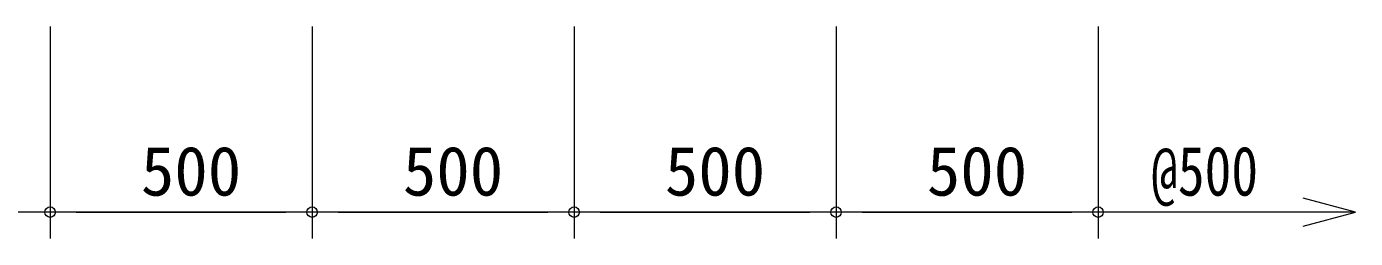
# Model space of a CAD drawing. Units: millimetres, scale not verified. Extents: x -10062 to 10062, y -6938 to 6938.
# Drawn here: x -5015 to -2479, y 2836 to 3239 of the extents above; entities that cross this region are included whole.
import ezdxf
from ezdxf.enums import TextEntityAlignment as Align

# ---------------------------------------------------------------- set-up
doc = ezdxf.new("R2010")
doc.units = ezdxf.units.MM
doc.header["$LTSCALE"] = 40
doc.header["$PDMODE"] = 32
doc.header["$PDSIZE"] = 20
doc.layers.add('0-1_0', color=4, linetype='Continuous', lineweight=9)
doc.layers.add('1-1_dim', color=7, linetype='Continuous', lineweight=9)
doc.styles.add('ＭＳ ゴシック', font='')
doc.styles.get('ＭＳ ゴシック').set_extended_font_data('MS Gothic')

msp = doc.modelspace()

# ---------------------------------------------------------------- linework, layer by layer
at = {"layer": '0-1_0', "lineweight": 5}
for p, q in [((-2579.34, 2886.37), (-2970.5, 2886.37)), ((-2479.34, 2886.37), (-2579.34, 2886.37))]:
    msp.add_line(p, q, dxfattribs=at)
msp.add_lwpolyline([(-2579.34, 2859.58), (-2479.34, 2886.37), (-2579.34, 2913.17)], dxfattribs=at)
at = {"layer": '1-1_dim'}
for p, q in [((-4970.5, 3239.37), (-4970.5, 2836.37)), ((-4970.5, 3239.37), (-4970.5, 2836.37)), ((-4470.5, 3239.37), (-4470.5, 2836.37)), ((-4470.5, 3239.37), (-4470.5, 2836.37)), ((-3970.5, 3239.37), (-3970.5, 2836.37)), ((-3970.5, 3239.37), (-3970.5, 2836.37)), ((-3470.5, 3239.37), (-3470.5, 2836.37)), ((-3470.5, 3239.37), (-3470.5, 2836.37)), ((-2970.5, 3239.37), (-2970.5, 2836.37)), ((-4970.5, 2886.37), (-5470.5, 2886.37)), ((-4470.5, 2886.37), (-4970.5, 2886.37)), ((-4920.5, 2886.37), (-4520.5, 2886.37)), ((-3970.5, 2886.37), (-4470.5, 2886.37)), ((-4420.5, 2886.37), (-4020.5, 2886.37)), ((-3470.5, 2886.37), (-3970.5, 2886.37)), ((-3920.5, 2886.37), (-3520.5, 2886.37)), ((-2970.5, 2886.37), (-3470.5, 2886.37)), ((-3420.5, 2886.37), (-3020.5, 2886.37))]:
    msp.add_line(p, q, dxfattribs=at)
for p in [(-4970.5, 2886.37), (-4470.5, 2886.37), (-3970.5, 2886.37), (-3470.5, 2886.37), (-2970.5, 2886.37)]:
    msp.add_point(p, dxfattribs=at)

# ---------------------------------------------------------------- texts
at = {"layer": '0-1_0', "color": 2, "style": 'ＭＳ ゴシック', "width": 0.8}
msp.add_text('@500', height=93.84, dxfattribs=at).set_placement((-2869.35, 2889.57), align=Align.BOTTOM_LEFT)
at = {"layer": '1-1_dim', "color": 2, "style": 'ＭＳ ゴシック'}
for p in [(-4797.3, 2889.57), (-4297.3, 2889.57), (-3797.3, 2889.57), (-3297.3, 2889.57)]:
    msp.add_text('500', height=93.84, dxfattribs=at).set_placement(p, align=Align.BOTTOM_LEFT)

doc.saveas('drawing.dxf')
